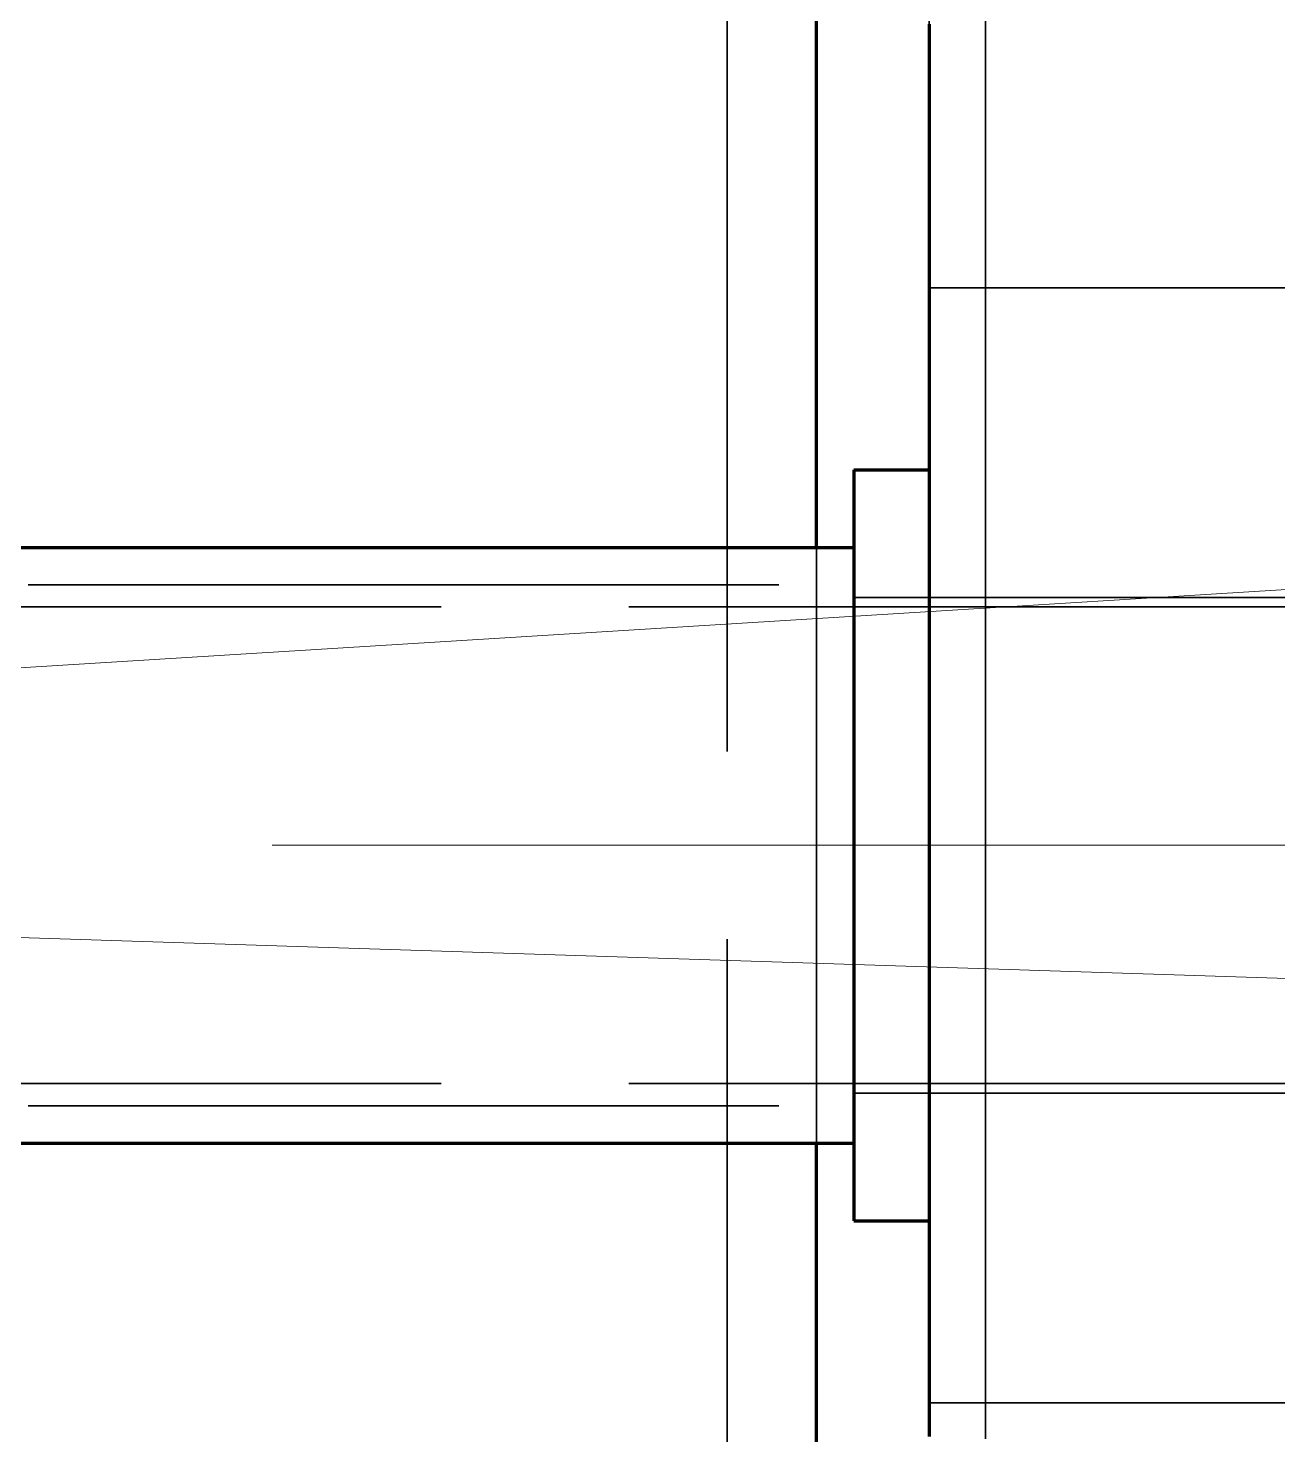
# Model space of a CAD drawing. Header units: millimetres. Extents: x 0 to 2382, y 0 to 420.
# Drawn here: x 174.8 to 181.46, y 230.86 to 238.35 of the extents above; entities that cross this region are included whole.
import ezdxf

# ---------------------------------------------------------------- set-up
doc = ezdxf.new("R2010")
doc.units = ezdxf.units.MM
doc.linetypes.add('IRAM-E-TRAZOS', pattern=[5, 4, -1])
doc.linetypes.add('IRAM-F-TRAZO-PUNTO', pattern=[20, 15, -2, 1, -2])
for name, color, linetype, lineweight in [('01-VISIBLE', 7, 'CONTINUOUS', 70), ('02-OCULTA', 4, 'IRAM-E-TRAZOS', 35), ('03-EJE', 1, 'IRAM-F-TRAZO-PUNTO', 18), ('08-FINA', 5, 'CONTINUOUS', 18)]:
    doc.layers.add(name, color=color, linetype=linetype, lineweight=lineweight)

msp = doc.modelspace()

# ---------------------------------------------------------------- linework, layer by layer
at = {"layer": '01-VISIBLE'}
for p, q in [((179, 235.5875), (179, 248.7992)), ((179.2, 236), (179.6, 236)), ((139.8, 235.5875), (179.2, 235.5875)), ((139.8, 232.4125), (179.2, 232.4125)), ((179, 229.5), (179, 232.4125)), ((179.2, 232), (179.6, 232))]:
    msp.add_line(p, q, dxfattribs=at)
for points in [[(179.6, 238.375), (179.6, 238.2875), (179.6, 238.2), (179.6, 238.1125), (179.6, 238.025), (179.6, 237.9375), (179.6, 237.85), (179.6, 237.7625), (179.6, 237.675), (179.6, 237.5875), (179.6, 237.5), (179.6, 237.4125), (179.6, 237.325), (179.6, 237.2375), (179.6, 237.15), (179.6, 237.0625), (179.6, 236.975), (179.6, 236.8875), (179.6, 236.8), (179.6, 236.7125), (179.6, 236.625), (179.6, 236.5375), (179.6, 236.45), (179.6, 236.3625), (179.6, 236.275), (179.6, 236.1875), (179.6, 236.1), (179.6, 236.0125), (179.6, 235.925), (179.6, 235.8375), (179.6, 235.75), (179.6, 235.6625), (179.6, 235.575), (179.6, 235.4875), (179.6, 235.4), (179.6, 235.3125), (179.6, 235.225), (179.6, 235.1375), (179.6, 235.05), (179.6, 234.9625), (179.6, 234.875), (179.6, 234.7875), (179.6, 234.7), (179.6, 234.6125), (179.6, 234.525), (179.6, 234.4375), (179.6, 234.35), (179.6, 234.2625), (179.6, 234.175), (179.6, 234.0875), (179.6, 234), (179.6, 233.9125), (179.6, 233.825), (179.6, 233.7375), (179.6, 233.65), (179.6, 233.5625), (179.6, 233.475), (179.6, 233.3875), (179.6, 233.3), (179.6, 233.2125), (179.6, 233.125), (179.6, 233.0375), (179.6, 232.95), (179.6, 232.8625), (179.6, 232.775), (179.6, 232.6875), (179.6, 232.6), (179.6, 232.5125), (179.6, 232.425), (179.6, 232.3375), (179.6, 232.25), (179.6, 232.1625), (179.6, 232.075), (179.6, 231.9875), (179.6, 231.9), (179.6, 231.8125), (179.6, 231.725), (179.6, 231.6375), (179.6, 231.55), (179.6, 231.4625), (179.6, 231.375), (179.6, 231.2875), (179.6, 231.2), (179.6, 231.1125), (179.6, 231.025), (179.6, 230.9375), (179.6, 230.85)], [(179.2, 236), (179.2, 235.95), (179.2, 235.9), (179.2, 235.85), (179.2, 235.8), (179.2, 235.75), (179.2, 235.7), (179.2, 235.65), (179.2, 235.6), (179.2, 235.55), (179.2, 235.5), (179.2, 235.45), (179.2, 235.4), (179.2, 235.35), (179.2, 235.3), (179.2, 235.25), (179.2, 235.2), (179.2, 235.15), (179.2, 235.1), (179.2, 235.05), (179.2, 235), (179.2, 234.95), (179.2, 234.9), (179.2, 234.85), (179.2, 234.8), (179.2, 234.75), (179.2, 234.7), (179.2, 234.65), (179.2, 234.6), (179.2, 234.55), (179.2, 234.5), (179.2, 234.45), (179.2, 234.4), (179.2, 234.35), (179.2, 234.3), (179.2, 234.25), (179.2, 234.2), (179.2, 234.15), (179.2, 234.1), (179.2, 234.05), (179.2, 234), (179.2, 233.95), (179.2, 233.9), (179.2, 233.85), (179.2, 233.8), (179.2, 233.75), (179.2, 233.7), (179.2, 233.65), (179.2, 233.6), (179.2, 233.55), (179.2, 233.5), (179.2, 233.45), (179.2, 233.4), (179.2, 233.35), (179.2, 233.3), (179.2, 233.25), (179.2, 233.2), (179.2, 233.15), (179.2, 233.1), (179.2, 233.05), (179.2, 233), (179.2, 232.95), (179.2, 232.9), (179.2, 232.85), (179.2, 232.8), (179.2, 232.75), (179.2, 232.7), (179.2, 232.65), (179.2, 232.6), (179.2, 232.55), (179.2, 232.5), (179.2, 232.45), (179.2, 232.4), (179.2, 232.35), (179.2, 232.3), (179.2, 232.25), (179.2, 232.2), (179.2, 232.15), (179.2, 232.1), (179.2, 232.05), (179.2, 232)]]:
    msp.add_lwpolyline(points, dxfattribs=at)
at = {"layer": '02-OCULTA'}
for p, q in [((178.525, 229.5), (178.525, 297.5)), ((179.6, 236.97), (182.475, 236.97)), ((179, 232.4125), (179, 235.5875)), ((139.8, 235.3875), (179.2, 235.3875)), ((179.2, 235.32), (179.6, 235.32)), ((179.6, 235.32), (185.6, 235.32)), ((133, 235.27), (186, 235.27)), ((133, 232.73), (186, 232.73)), ((179.2, 232.68), (179.6, 232.68)), ((179.6, 232.68), (185.6, 232.68)), ((139.8, 232.6125), (179.2, 232.6125)), ((179.6, 231.03), (182.475, 231.03))]:
    msp.add_line(p, q, dxfattribs=at)
for points in [[(179.6, 238.41), (179.6, 238.347), (179.6, 238.284), (179.6, 238.221), (179.6, 238.158), (179.6, 238.095), (179.6, 238.032), (179.6, 237.969), (179.6, 237.906), (179.6, 237.843), (179.6, 237.78), (179.6, 237.717), (179.6, 237.654), (179.6, 237.591), (179.6, 237.528), (179.6, 237.465), (179.6, 237.402), (179.6, 237.339), (179.6, 237.276), (179.6, 237.213), (179.6, 237.15), (179.6, 237.087), (179.6, 237.024), (179.6, 236.961), (179.6, 236.898), (179.6, 236.835), (179.6, 236.772), (179.6, 236.709), (179.6, 236.646), (179.6, 236.583), (179.6, 236.52), (179.6, 236.457), (179.6, 236.394), (179.6, 236.331), (179.6, 236.268), (179.6, 236.205), (179.6, 236.142), (179.6, 236.079), (179.6, 236.016), (179.6, 235.953), (179.6, 235.89), (179.6, 235.827), (179.6, 235.764), (179.6, 235.701), (179.6, 235.638), (179.6, 235.575), (179.6, 235.512), (179.6, 235.449), (179.6, 235.386), (179.6, 235.323), (179.6, 235.26), (179.6, 235.197), (179.6, 235.134), (179.6, 235.071), (179.6, 235.008), (179.6, 234.945), (179.6, 234.882), (179.6, 234.819), (179.6, 234.756), (179.6, 234.693), (179.6, 234.63), (179.6, 234.567), (179.6, 234.504), (179.6, 234.441), (179.6, 234.378), (179.6, 234.315), (179.6, 234.252), (179.6, 234.189), (179.6, 234.126), (179.6, 234.063), (179.6, 234), (179.6, 233.937), (179.6, 233.874), (179.6, 233.811), (179.6, 233.748), (179.6, 233.685), (179.6, 233.622), (179.6, 233.559), (179.6, 233.496), (179.6, 233.433), (179.6, 233.37), (179.6, 233.307), (179.6, 233.244), (179.6, 233.181), (179.6, 233.118), (179.6, 233.055), (179.6, 232.992), (179.6, 232.929), (179.6, 232.866), (179.6, 232.803), (179.6, 232.74), (179.6, 232.677), (179.6, 232.614), (179.6, 232.551), (179.6, 232.488), (179.6, 232.425), (179.6, 232.362), (179.6, 232.299), (179.6, 232.236), (179.6, 232.173), (179.6, 232.11), (179.6, 232.047), (179.6, 231.984), (179.6, 231.921), (179.6, 231.858), (179.6, 231.795), (179.6, 231.732), (179.6, 231.669), (179.6, 231.606), (179.6, 231.543), (179.6, 231.48), (179.6, 231.417), (179.6, 231.354), (179.6, 231.291), (179.6, 231.228), (179.6, 231.165), (179.6, 231.102), (179.6, 231.039), (179.6, 230.976), (179.6, 230.913), (179.6, 230.85)], [(179.6, 230.85), (179.6, 230.913), (179.6, 230.976), (179.6, 231.039), (179.6, 231.102), (179.6, 231.165), (179.6, 231.228), (179.6, 231.291), (179.6, 231.354), (179.6, 231.417), (179.6, 231.48), (179.6, 231.543), (179.6, 231.606), (179.6, 231.669), (179.6, 231.732), (179.6, 231.795), (179.6, 231.858), (179.6, 231.921), (179.6, 231.984), (179.6, 232.047), (179.6, 232.11), (179.6, 232.173), (179.6, 232.236), (179.6, 232.299), (179.6, 232.362), (179.6, 232.425), (179.6, 232.488), (179.6, 232.551), (179.6, 232.614), (179.6, 232.677), (179.6, 232.74), (179.6, 232.803), (179.6, 232.866), (179.6, 232.929), (179.6, 232.992), (179.6, 233.055), (179.6, 233.118), (179.6, 233.181), (179.6, 233.244), (179.6, 233.307), (179.6, 233.37), (179.6, 233.433), (179.6, 233.496), (179.6, 233.559), (179.6, 233.622), (179.6, 233.685), (179.6, 233.748), (179.6, 233.811), (179.6, 233.874), (179.6, 233.937), (179.6, 234), (179.6, 234.063), (179.6, 234.126), (179.6, 234.189), (179.6, 234.252), (179.6, 234.315), (179.6, 234.378), (179.6, 234.441), (179.6, 234.504), (179.6, 234.567), (179.6, 234.63), (179.6, 234.693), (179.6, 234.756), (179.6, 234.819), (179.6, 234.882), (179.6, 234.945), (179.6, 235.008), (179.6, 235.071), (179.6, 235.134), (179.6, 235.197), (179.6, 235.26), (179.6, 235.323), (179.6, 235.386), (179.6, 235.449), (179.6, 235.512), (179.6, 235.575), (179.6, 235.638), (179.6, 235.701), (179.6, 235.764), (179.6, 235.827), (179.6, 235.89), (179.6, 235.953), (179.6, 236.016), (179.6, 236.079), (179.6, 236.142), (179.6, 236.205), (179.6, 236.268), (179.6, 236.331), (179.6, 236.394), (179.6, 236.457), (179.6, 236.52), (179.6, 236.583), (179.6, 236.646), (179.6, 236.709), (179.6, 236.772), (179.6, 236.835), (179.6, 236.898), (179.6, 236.961), (179.6, 237.024), (179.6, 237.087), (179.6, 237.15), (179.6, 237.213), (179.6, 237.276), (179.6, 237.339), (179.6, 237.402), (179.6, 237.465), (179.6, 237.528), (179.6, 237.591), (179.6, 237.654), (179.6, 237.717), (179.6, 237.78), (179.6, 237.843), (179.6, 237.906), (179.6, 237.969), (179.6, 238.032), (179.6, 238.095), (179.6, 238.158), (179.6, 238.221), (179.6, 238.284), (179.6, 238.347), (179.6, 238.41)], [(179.6, 230.85), (179.6, 230.9375), (179.6, 231.025), (179.6, 231.1125), (179.6, 231.2), (179.6, 231.2875), (179.6, 231.375), (179.6, 231.4625), (179.6, 231.55), (179.6, 231.6375), (179.6, 231.725), (179.6, 231.8125), (179.6, 231.9), (179.6, 231.9875), (179.6, 232.075), (179.6, 232.1625), (179.6, 232.25), (179.6, 232.3375), (179.6, 232.425), (179.6, 232.5125), (179.6, 232.6), (179.6, 232.6875), (179.6, 232.775), (179.6, 232.8625), (179.6, 232.95), (179.6, 233.0375), (179.6, 233.125), (179.6, 233.2125), (179.6, 233.3), (179.6, 233.3875), (179.6, 233.475), (179.6, 233.5625), (179.6, 233.65), (179.6, 233.7375), (179.6, 233.825), (179.6, 233.9125), (179.6, 234), (179.6, 234.0875), (179.6, 234.175), (179.6, 234.2625), (179.6, 234.35), (179.6, 234.4375), (179.6, 234.525), (179.6, 234.6125), (179.6, 234.7), (179.6, 234.7875), (179.6, 234.875), (179.6, 234.9625), (179.6, 235.05), (179.6, 235.1375), (179.6, 235.225), (179.6, 235.3125), (179.6, 235.4), (179.6, 235.4875), (179.6, 235.575), (179.6, 235.6625), (179.6, 235.75), (179.6, 235.8375), (179.6, 235.925), (179.6, 236.0125), (179.6, 236.1), (179.6, 236.1875), (179.6, 236.275), (179.6, 236.3625), (179.6, 236.45), (179.6, 236.5375), (179.6, 236.625), (179.6, 236.7125), (179.6, 236.8), (179.6, 236.8875), (179.6, 236.975), (179.6, 237.0625), (179.6, 237.15), (179.6, 237.2375), (179.6, 237.325), (179.6, 237.4125), (179.6, 237.5), (179.6, 237.5875), (179.6, 237.675), (179.6, 237.7625), (179.6, 237.85), (179.6, 237.9375), (179.6, 238.025), (179.6, 238.1125), (179.6, 238.2), (179.6, 238.2875), (179.6, 238.375)], [(179.9, 238.41), (179.9, 238.347), (179.9, 238.284), (179.9, 238.221), (179.9, 238.158), (179.9, 238.095), (179.9, 238.032), (179.9, 237.969), (179.9, 237.906), (179.9, 237.843), (179.9, 237.78), (179.9, 237.717), (179.9, 237.654), (179.9, 237.591), (179.9, 237.528), (179.9, 237.465), (179.9, 237.402), (179.9, 237.339), (179.9, 237.276), (179.9, 237.213), (179.9, 237.15), (179.9, 237.087), (179.9, 237.024), (179.9, 236.961), (179.9, 236.898), (179.9, 236.835), (179.9, 236.772), (179.9, 236.709), (179.9, 236.646), (179.9, 236.583), (179.9, 236.52), (179.9, 236.457), (179.9, 236.394), (179.9, 236.331), (179.9, 236.268), (179.9, 236.205), (179.9, 236.142), (179.9, 236.079), (179.9, 236.016), (179.9, 235.953), (179.9, 235.89), (179.9, 235.827), (179.9, 235.764), (179.9, 235.701), (179.9, 235.638), (179.9, 235.575), (179.9, 235.512), (179.9, 235.449), (179.9, 235.386), (179.9, 235.323), (179.9, 235.26), (179.9, 235.197), (179.9, 235.134), (179.9, 235.071), (179.9, 235.008), (179.9, 234.945), (179.9, 234.882), (179.9, 234.819), (179.9, 234.756), (179.9, 234.693), (179.9, 234.63), (179.9, 234.567), (179.9, 234.504), (179.9, 234.441), (179.9, 234.378), (179.9, 234.315), (179.9, 234.252), (179.9, 234.189), (179.9, 234.126), (179.9, 234.063), (179.9, 234), (179.9, 233.937), (179.9, 233.874), (179.9, 233.811), (179.9, 233.748), (179.9, 233.685), (179.9, 233.622), (179.9, 233.559), (179.9, 233.496), (179.9, 233.433), (179.9, 233.37), (179.9, 233.307), (179.9, 233.244), (179.9, 233.181), (179.9, 233.118), (179.9, 233.055), (179.9, 232.992), (179.9, 232.929), (179.9, 232.866), (179.9, 232.803), (179.9, 232.74), (179.9, 232.677), (179.9, 232.614), (179.9, 232.551), (179.9, 232.488), (179.9, 232.425), (179.9, 232.362), (179.9, 232.299), (179.9, 232.236), (179.9, 232.173), (179.9, 232.11), (179.9, 232.047), (179.9, 231.984), (179.9, 231.921), (179.9, 231.858), (179.9, 231.795), (179.9, 231.732), (179.9, 231.669), (179.9, 231.606), (179.9, 231.543), (179.9, 231.48), (179.9, 231.417), (179.9, 231.354), (179.9, 231.291), (179.9, 231.228), (179.9, 231.165), (179.9, 231.102), (179.9, 231.039), (179.9, 230.976), (179.9, 230.913), (179.9, 230.85)], [(179.9, 230.85), (179.9, 230.913), (179.9, 230.976), (179.9, 231.039), (179.9, 231.102), (179.9, 231.165), (179.9, 231.228), (179.9, 231.291), (179.9, 231.354), (179.9, 231.417), (179.9, 231.48), (179.9, 231.543), (179.9, 231.606), (179.9, 231.669), (179.9, 231.732), (179.9, 231.795), (179.9, 231.858), (179.9, 231.921), (179.9, 231.984), (179.9, 232.047), (179.9, 232.11), (179.9, 232.173), (179.9, 232.236), (179.9, 232.299), (179.9, 232.362), (179.9, 232.425), (179.9, 232.488), (179.9, 232.551), (179.9, 232.614), (179.9, 232.677), (179.9, 232.74), (179.9, 232.803), (179.9, 232.866), (179.9, 232.929), (179.9, 232.992), (179.9, 233.055), (179.9, 233.118), (179.9, 233.181), (179.9, 233.244), (179.9, 233.307), (179.9, 233.37), (179.9, 233.433), (179.9, 233.496), (179.9, 233.559), (179.9, 233.622), (179.9, 233.685), (179.9, 233.748), (179.9, 233.811), (179.9, 233.874), (179.9, 233.937), (179.9, 234), (179.9, 234.063), (179.9, 234.126), (179.9, 234.189), (179.9, 234.252), (179.9, 234.315), (179.9, 234.378), (179.9, 234.441), (179.9, 234.504), (179.9, 234.567), (179.9, 234.63), (179.9, 234.693), (179.9, 234.756), (179.9, 234.819), (179.9, 234.882), (179.9, 234.945), (179.9, 235.008), (179.9, 235.071), (179.9, 235.134), (179.9, 235.197), (179.9, 235.26), (179.9, 235.323), (179.9, 235.386), (179.9, 235.449), (179.9, 235.512), (179.9, 235.575), (179.9, 235.638), (179.9, 235.701), (179.9, 235.764), (179.9, 235.827), (179.9, 235.89), (179.9, 235.953), (179.9, 236.016), (179.9, 236.079), (179.9, 236.142), (179.9, 236.205), (179.9, 236.268), (179.9, 236.331), (179.9, 236.394), (179.9, 236.457), (179.9, 236.52), (179.9, 236.583), (179.9, 236.646), (179.9, 236.709), (179.9, 236.772), (179.9, 236.835), (179.9, 236.898), (179.9, 236.961), (179.9, 237.024), (179.9, 237.087), (179.9, 237.15), (179.9, 237.213), (179.9, 237.276), (179.9, 237.339), (179.9, 237.402), (179.9, 237.465), (179.9, 237.528), (179.9, 237.591), (179.9, 237.654), (179.9, 237.717), (179.9, 237.78), (179.9, 237.843), (179.9, 237.906), (179.9, 237.969), (179.9, 238.032), (179.9, 238.095), (179.9, 238.158), (179.9, 238.221), (179.9, 238.284), (179.9, 238.347), (179.9, 238.41)], [(179.9, 238.402), (179.9, 238.34), (179.9, 238.278), (179.9, 238.216), (179.9, 238.154), (179.9, 238.092), (179.9, 238.03), (179.9, 237.968), (179.9, 237.906), (179.9, 237.844), (179.9, 237.782), (179.9, 237.72), (179.9, 237.658), (179.9, 237.596), (179.9, 237.534), (179.9, 237.472), (179.9, 237.41), (179.9, 237.348), (179.9, 237.286), (179.9, 237.224), (179.9, 237.162), (179.9, 237.1), (179.9, 237.038), (179.9, 236.976), (179.9, 236.914), (179.9, 236.852), (179.9, 236.79), (179.9, 236.728), (179.9, 236.666), (179.9, 236.604), (179.9, 236.542), (179.9, 236.48), (179.9, 236.418), (179.9, 236.356), (179.9, 236.294), (179.9, 236.232), (179.9, 236.17), (179.9, 236.108), (179.9, 236.046), (179.9, 235.984), (179.9, 235.922), (179.9, 235.86), (179.9, 235.798), (179.9, 235.736), (179.9, 235.674), (179.9, 235.612), (179.9, 235.55), (179.9, 235.488), (179.9, 235.426), (179.9, 235.364), (179.9, 235.302), (179.9, 235.24), (179.9, 235.178), (179.9, 235.116), (179.9, 235.054), (179.9, 234.992), (179.9, 234.93), (179.9, 234.868), (179.9, 234.806), (179.9, 234.744), (179.9, 234.682), (179.9, 234.62), (179.9, 234.558), (179.9, 234.496), (179.9, 234.434), (179.9, 234.372), (179.9, 234.31), (179.9, 234.248), (179.9, 234.186), (179.9, 234.124), (179.9, 234.062), (179.9, 234), (179.9, 233.938), (179.9, 233.876), (179.9, 233.814), (179.9, 233.752), (179.9, 233.69), (179.9, 233.628), (179.9, 233.566), (179.9, 233.504), (179.9, 233.442), (179.9, 233.38), (179.9, 233.318), (179.9, 233.256), (179.9, 233.194), (179.9, 233.132), (179.9, 233.07), (179.9, 233.008), (179.9, 232.946), (179.9, 232.884), (179.9, 232.822), (179.9, 232.76), (179.9, 232.698), (179.9, 232.636), (179.9, 232.574), (179.9, 232.512), (179.9, 232.45), (179.9, 232.388), (179.9, 232.326), (179.9, 232.264), (179.9, 232.202), (179.9, 232.14), (179.9, 232.078), (179.9, 232.016), (179.9, 231.954), (179.9, 231.892), (179.9, 231.83), (179.9, 231.768), (179.9, 231.706), (179.9, 231.644), (179.9, 231.582), (179.9, 231.52), (179.9, 231.458), (179.9, 231.396), (179.9, 231.334), (179.9, 231.272), (179.9, 231.21), (179.9, 231.148), (179.9, 231.086), (179.9, 231.024), (179.9, 230.962), (179.9, 230.9), (179.9, 230.838)], [(179.9, 230.838), (179.9, 230.9), (179.9, 230.962), (179.9, 231.024), (179.9, 231.086), (179.9, 231.148), (179.9, 231.21), (179.9, 231.272), (179.9, 231.334), (179.9, 231.396), (179.9, 231.458), (179.9, 231.52), (179.9, 231.582), (179.9, 231.644), (179.9, 231.706), (179.9, 231.768), (179.9, 231.83), (179.9, 231.892), (179.9, 231.954), (179.9, 232.016), (179.9, 232.078), (179.9, 232.14), (179.9, 232.202), (179.9, 232.264), (179.9, 232.326), (179.9, 232.388), (179.9, 232.45), (179.9, 232.512), (179.9, 232.574), (179.9, 232.636), (179.9, 232.698), (179.9, 232.76), (179.9, 232.822), (179.9, 232.884), (179.9, 232.946), (179.9, 233.008), (179.9, 233.07), (179.9, 233.132), (179.9, 233.194), (179.9, 233.256), (179.9, 233.318), (179.9, 233.38), (179.9, 233.442), (179.9, 233.504), (179.9, 233.566), (179.9, 233.628), (179.9, 233.69), (179.9, 233.752), (179.9, 233.814), (179.9, 233.876), (179.9, 233.938), (179.9, 234), (179.9, 234.062), (179.9, 234.124), (179.9, 234.186), (179.9, 234.248), (179.9, 234.31), (179.9, 234.372), (179.9, 234.434), (179.9, 234.496), (179.9, 234.558), (179.9, 234.62), (179.9, 234.682), (179.9, 234.744), (179.9, 234.806), (179.9, 234.868), (179.9, 234.93), (179.9, 234.992), (179.9, 235.054), (179.9, 235.116), (179.9, 235.178), (179.9, 235.24), (179.9, 235.302), (179.9, 235.364), (179.9, 235.426), (179.9, 235.488), (179.9, 235.55), (179.9, 235.612), (179.9, 235.674), (179.9, 235.736), (179.9, 235.798), (179.9, 235.86), (179.9, 235.922), (179.9, 235.984), (179.9, 236.046), (179.9, 236.108), (179.9, 236.17), (179.9, 236.232), (179.9, 236.294), (179.9, 236.356), (179.9, 236.418), (179.9, 236.48), (179.9, 236.542), (179.9, 236.604), (179.9, 236.666), (179.9, 236.728), (179.9, 236.79), (179.9, 236.852), (179.9, 236.914), (179.9, 236.976), (179.9, 237.038), (179.9, 237.1), (179.9, 237.162), (179.9, 237.224), (179.9, 237.286), (179.9, 237.348), (179.9, 237.41), (179.9, 237.472), (179.9, 237.534), (179.9, 237.596), (179.9, 237.658), (179.9, 237.72), (179.9, 237.782), (179.9, 237.844), (179.9, 237.906), (179.9, 237.968), (179.9, 238.03), (179.9, 238.092), (179.9, 238.154), (179.9, 238.216), (179.9, 238.278), (179.9, 238.34), (179.9, 238.402)], [(179.6, 236.97), (179.6, 236.9197), (179.6, 236.8693), (179.6, 236.819), (179.6, 236.7686), (179.6, 236.7183), (179.6, 236.668), (179.6, 236.6176), (179.6, 236.5673), (179.6, 236.5169), (179.6, 236.4666), (179.6, 236.4163), (179.6, 236.3659), (179.6, 236.3156), (179.6, 236.2653), (179.6, 236.2149), (179.6, 236.1646), (179.6, 236.1142), (179.6, 236.0639), (179.6, 236.0136), (179.6, 235.9632), (179.6, 235.9129), (179.6, 235.8625), (179.6, 235.8122), (179.6, 235.7619), (179.6, 235.7115), (179.6, 235.6612), (179.6, 235.6108), (179.6, 235.5605), (179.6, 235.5102), (179.6, 235.4598), (179.6, 235.4095), (179.6, 235.3592), (179.6, 235.3088), (179.6, 235.2585), (179.6, 235.2081), (179.6, 235.1578), (179.6, 235.1075), (179.6, 235.0571), (179.6, 235.0068), (179.6, 234.9564), (179.6, 234.9061), (179.6, 234.8558), (179.6, 234.8054), (179.6, 234.7551), (179.6, 234.7047), (179.6, 234.6544), (179.6, 234.6041), (179.6, 234.5537), (179.6, 234.5034), (179.6, 234.4531), (179.6, 234.4027), (179.6, 234.3524), (179.6, 234.302), (179.6, 234.2517), (179.6, 234.2014), (179.6, 234.151), (179.6, 234.1007), (179.6, 234.0503), (179.6, 234), (179.6, 233.9497), (179.6, 233.8993), (179.6, 233.849), (179.6, 233.7986), (179.6, 233.7483), (179.6, 233.698), (179.6, 233.6476), (179.6, 233.5973), (179.6, 233.5469), (179.6, 233.4966), (179.6, 233.4463), (179.6, 233.3959), (179.6, 233.3456), (179.6, 233.2953), (179.6, 233.2449), (179.6, 233.1946), (179.6, 233.1442), (179.6, 233.0939), (179.6, 233.0436), (179.6, 232.9932), (179.6, 232.9429), (179.6, 232.8925), (179.6, 232.8422), (179.6, 232.7919), (179.6, 232.7415), (179.6, 232.6912), (179.6, 232.6408), (179.6, 232.5905), (179.6, 232.5402), (179.6, 232.4898), (179.6, 232.4395), (179.6, 232.3892), (179.6, 232.3388), (179.6, 232.2885), (179.6, 232.2381), (179.6, 232.1878), (179.6, 232.1375), (179.6, 232.0871), (179.6, 232.0368), (179.6, 231.9864), (179.6, 231.9361), (179.6, 231.8858), (179.6, 231.8354), (179.6, 231.7851), (179.6, 231.7347), (179.6, 231.6844), (179.6, 231.6341), (179.6, 231.5837), (179.6, 231.5334), (179.6, 231.4831), (179.6, 231.4327), (179.6, 231.3824), (179.6, 231.332), (179.6, 231.2817), (179.6, 231.2314), (179.6, 231.181), (179.6, 231.1307), (179.6, 231.0803), (179.6, 231.03)], [(179.6, 231.03), (179.6, 231.0803), (179.6, 231.1307), (179.6, 231.181), (179.6, 231.2314), (179.6, 231.2817), (179.6, 231.332), (179.6, 231.3824), (179.6, 231.4327), (179.6, 231.4831), (179.6, 231.5334), (179.6, 231.5837), (179.6, 231.6341), (179.6, 231.6844), (179.6, 231.7347), (179.6, 231.7851), (179.6, 231.8354), (179.6, 231.8858), (179.6, 231.9361), (179.6, 231.9864), (179.6, 232.0368), (179.6, 232.0871), (179.6, 232.1375), (179.6, 232.1878), (179.6, 232.2381), (179.6, 232.2885), (179.6, 232.3388), (179.6, 232.3892), (179.6, 232.4395), (179.6, 232.4898), (179.6, 232.5402), (179.6, 232.5905), (179.6, 232.6408), (179.6, 232.6912), (179.6, 232.7415), (179.6, 232.7919), (179.6, 232.8422), (179.6, 232.8925), (179.6, 232.9429), (179.6, 232.9932), (179.6, 233.0436), (179.6, 233.0939), (179.6, 233.1442), (179.6, 233.1946), (179.6, 233.2449), (179.6, 233.2953), (179.6, 233.3456), (179.6, 233.3959), (179.6, 233.4463), (179.6, 233.4966), (179.6, 233.5469), (179.6, 233.5973), (179.6, 233.6476), (179.6, 233.698), (179.6, 233.7483), (179.6, 233.7986), (179.6, 233.849), (179.6, 233.8993), (179.6, 233.9497), (179.6, 234), (179.6, 234.0503), (179.6, 234.1007), (179.6, 234.151), (179.6, 234.2014), (179.6, 234.2517), (179.6, 234.302), (179.6, 234.3524), (179.6, 234.4027), (179.6, 234.4531), (179.6, 234.5034), (179.6, 234.5537), (179.6, 234.6041), (179.6, 234.6544), (179.6, 234.7047), (179.6, 234.7551), (179.6, 234.8054), (179.6, 234.8558), (179.6, 234.9061), (179.6, 234.9564), (179.6, 235.0068), (179.6, 235.0571), (179.6, 235.1075), (179.6, 235.1578), (179.6, 235.2081), (179.6, 235.2585), (179.6, 235.3088), (179.6, 235.3592), (179.6, 235.4095), (179.6, 235.4598), (179.6, 235.5102), (179.6, 235.5605), (179.6, 235.6108), (179.6, 235.6612), (179.6, 235.7115), (179.6, 235.7619), (179.6, 235.8122), (179.6, 235.8625), (179.6, 235.9129), (179.6, 235.9632), (179.6, 236.0136), (179.6, 236.0639), (179.6, 236.1142), (179.6, 236.1646), (179.6, 236.2149), (179.6, 236.2653), (179.6, 236.3156), (179.6, 236.3659), (179.6, 236.4163), (179.6, 236.4666), (179.6, 236.5169), (179.6, 236.5673), (179.6, 236.6176), (179.6, 236.668), (179.6, 236.7183), (179.6, 236.7686), (179.6, 236.819), (179.6, 236.8693), (179.6, 236.9197), (179.6, 236.97)], [(179.2, 232), (179.2, 232.05), (179.2, 232.1), (179.2, 232.15), (179.2, 232.2), (179.2, 232.25), (179.2, 232.3), (179.2, 232.35), (179.2, 232.4), (179.2, 232.45), (179.2, 232.5), (179.2, 232.55), (179.2, 232.6), (179.2, 232.65), (179.2, 232.7), (179.2, 232.75), (179.2, 232.8), (179.2, 232.85), (179.2, 232.9), (179.2, 232.95), (179.2, 233), (179.2, 233.05), (179.2, 233.1), (179.2, 233.15), (179.2, 233.2), (179.2, 233.25), (179.2, 233.3), (179.2, 233.35), (179.2, 233.4), (179.2, 233.45), (179.2, 233.5), (179.2, 233.55), (179.2, 233.6), (179.2, 233.65), (179.2, 233.7), (179.2, 233.75), (179.2, 233.8), (179.2, 233.85), (179.2, 233.9), (179.2, 233.95), (179.2, 234), (179.2, 234.05), (179.2, 234.1), (179.2, 234.15), (179.2, 234.2), (179.2, 234.25), (179.2, 234.3), (179.2, 234.35), (179.2, 234.4), (179.2, 234.45), (179.2, 234.5), (179.2, 234.55), (179.2, 234.6), (179.2, 234.65), (179.2, 234.7), (179.2, 234.75), (179.2, 234.8), (179.2, 234.85), (179.2, 234.9), (179.2, 234.95), (179.2, 235), (179.2, 235.05), (179.2, 235.1), (179.2, 235.15), (179.2, 235.2), (179.2, 235.25), (179.2, 235.3), (179.2, 235.35), (179.2, 235.4), (179.2, 235.45), (179.2, 235.5), (179.2, 235.55), (179.2, 235.6), (179.2, 235.65), (179.2, 235.7), (179.2, 235.75), (179.2, 235.8), (179.2, 235.85), (179.2, 235.9), (179.2, 235.95), (179.2, 236)], [(179.6, 236), (179.6, 235.95), (179.6, 235.9), (179.6, 235.85), (179.6, 235.8), (179.6, 235.75), (179.6, 235.7), (179.6, 235.65), (179.6, 235.6), (179.6, 235.55), (179.6, 235.5), (179.6, 235.45), (179.6, 235.4), (179.6, 235.35), (179.6, 235.3), (179.6, 235.25), (179.6, 235.2), (179.6, 235.15), (179.6, 235.1), (179.6, 235.05), (179.6, 235), (179.6, 234.95), (179.6, 234.9), (179.6, 234.85), (179.6, 234.8), (179.6, 234.75), (179.6, 234.7), (179.6, 234.65), (179.6, 234.6), (179.6, 234.55), (179.6, 234.5), (179.6, 234.45), (179.6, 234.4), (179.6, 234.35), (179.6, 234.3), (179.6, 234.25), (179.6, 234.2), (179.6, 234.15), (179.6, 234.1), (179.6, 234.05), (179.6, 234), (179.6, 233.95), (179.6, 233.9), (179.6, 233.85), (179.6, 233.8), (179.6, 233.75), (179.6, 233.7), (179.6, 233.65), (179.6, 233.6), (179.6, 233.55), (179.6, 233.5), (179.6, 233.45), (179.6, 233.4), (179.6, 233.35), (179.6, 233.3), (179.6, 233.25), (179.6, 233.2), (179.6, 233.15), (179.6, 233.1), (179.6, 233.05), (179.6, 233), (179.6, 232.95), (179.6, 232.9), (179.6, 232.85), (179.6, 232.8), (179.6, 232.75), (179.6, 232.7), (179.6, 232.65), (179.6, 232.6), (179.6, 232.55), (179.6, 232.5), (179.6, 232.45), (179.6, 232.4), (179.6, 232.35), (179.6, 232.3), (179.6, 232.25), (179.6, 232.2), (179.6, 232.15), (179.6, 232.1), (179.6, 232.05), (179.6, 232)], [(179.6, 232), (179.6, 232.05), (179.6, 232.1), (179.6, 232.15), (179.6, 232.2), (179.6, 232.25), (179.6, 232.3), (179.6, 232.35), (179.6, 232.4), (179.6, 232.45), (179.6, 232.5), (179.6, 232.55), (179.6, 232.6), (179.6, 232.65), (179.6, 232.7), (179.6, 232.75), (179.6, 232.8), (179.6, 232.85), (179.6, 232.9), (179.6, 232.95), (179.6, 233), (179.6, 233.05), (179.6, 233.1), (179.6, 233.15), (179.6, 233.2), (179.6, 233.25), (179.6, 233.3), (179.6, 233.35), (179.6, 233.4), (179.6, 233.45), (179.6, 233.5), (179.6, 233.55), (179.6, 233.6), (179.6, 233.65), (179.6, 233.7), (179.6, 233.75), (179.6, 233.8), (179.6, 233.85), (179.6, 233.9), (179.6, 233.95), (179.6, 234), (179.6, 234.05), (179.6, 234.1), (179.6, 234.15), (179.6, 234.2), (179.6, 234.25), (179.6, 234.3), (179.6, 234.35), (179.6, 234.4), (179.6, 234.45), (179.6, 234.5), (179.6, 234.55), (179.6, 234.6), (179.6, 234.65), (179.6, 234.7), (179.6, 234.75), (179.6, 234.8), (179.6, 234.85), (179.6, 234.9), (179.6, 234.95), (179.6, 235), (179.6, 235.05), (179.6, 235.1), (179.6, 235.15), (179.6, 235.2), (179.6, 235.25), (179.6, 235.3), (179.6, 235.35), (179.6, 235.4), (179.6, 235.45), (179.6, 235.5), (179.6, 235.55), (179.6, 235.6), (179.6, 235.65), (179.6, 235.7), (179.6, 235.75), (179.6, 235.8), (179.6, 235.85), (179.6, 235.9), (179.6, 235.95), (179.6, 236)], [(179.2, 235.5875), (179.2, 235.5371), (179.2, 235.4867), (179.2, 235.4363), (179.2, 235.3859), (179.2, 235.3355), (179.2, 235.2851), (179.2, 235.2347), (179.2, 235.1843), (179.2, 235.1339), (179.2, 235.0835), (179.2, 235.0331), (179.2, 234.9827), (179.2, 234.9323), (179.2, 234.8819), (179.2, 234.8315), (179.2, 234.7812), (179.2, 234.7308), (179.2, 234.6804), (179.2, 234.63), (179.2, 234.5796), (179.2, 234.5292), (179.2, 234.4788), (179.2, 234.4284), (179.2, 234.378), (179.2, 234.3276), (179.2, 234.2772), (179.2, 234.2268), (179.2, 234.1764), (179.2, 234.126), (179.2, 234.0756), (179.2, 234.0252), (179.2, 233.9748), (179.2, 233.9244), (179.2, 233.874), (179.2, 233.8236), (179.2, 233.7732), (179.2, 233.7228), (179.2, 233.6724), (179.2, 233.622), (179.2, 233.5716), (179.2, 233.5212), (179.2, 233.4708), (179.2, 233.4204), (179.2, 233.37), (179.2, 233.3196), (179.2, 233.2692), (179.2, 233.2188), (179.2, 233.1685), (179.2, 233.1181), (179.2, 233.0677), (179.2, 233.0173), (179.2, 232.9669), (179.2, 232.9165), (179.2, 232.8661), (179.2, 232.8157), (179.2, 232.7653), (179.2, 232.7149), (179.2, 232.6645), (179.2, 232.6141), (179.2, 232.5637), (179.2, 232.5133), (179.2, 232.4629), (179.2, 232.4125)], [(179.2, 232.4125), (179.2, 232.4629), (179.2, 232.5133), (179.2, 232.5637), (179.2, 232.6141), (179.2, 232.6645), (179.2, 232.7149), (179.2, 232.7653), (179.2, 232.8157), (179.2, 232.8661), (179.2, 232.9165), (179.2, 232.9669), (179.2, 233.0173), (179.2, 233.0677), (179.2, 233.1181), (179.2, 233.1685), (179.2, 233.2188), (179.2, 233.2692), (179.2, 233.3196), (179.2, 233.37), (179.2, 233.4204), (179.2, 233.4708), (179.2, 233.5212), (179.2, 233.5716), (179.2, 233.622), (179.2, 233.6724), (179.2, 233.7228), (179.2, 233.7732), (179.2, 233.8236), (179.2, 233.874), (179.2, 233.9244), (179.2, 233.9748), (179.2, 234.0252), (179.2, 234.0756), (179.2, 234.126), (179.2, 234.1764), (179.2, 234.2268), (179.2, 234.2772), (179.2, 234.3276), (179.2, 234.378), (179.2, 234.4284), (179.2, 234.4788), (179.2, 234.5292), (179.2, 234.5796), (179.2, 234.63), (179.2, 234.6804), (179.2, 234.7308), (179.2, 234.7812), (179.2, 234.8315), (179.2, 234.8819), (179.2, 234.9323), (179.2, 234.9827), (179.2, 235.0331), (179.2, 235.0835), (179.2, 235.1339), (179.2, 235.1843), (179.2, 235.2347), (179.2, 235.2851), (179.2, 235.3355), (179.2, 235.3859), (179.2, 235.4363), (179.2, 235.4867), (179.2, 235.5371), (179.2, 235.5875)], [(179.2, 235.3875), (179.2, 235.337), (179.2, 235.2866), (179.2, 235.2361), (179.2, 235.1857), (179.2, 235.1352), (179.2, 235.0848), (179.2, 235.0343), (179.2, 234.9839), (179.2, 234.9334), (179.2, 234.883), (179.2, 234.8325), (179.2, 234.782), (179.2, 234.7316), (179.2, 234.6811), (179.2, 234.6307), (179.2, 234.5802), (179.2, 234.5298), (179.2, 234.4793), (179.2, 234.4289), (179.2, 234.3784), (179.2, 234.328), (179.2, 234.2775), (179.2, 234.227), (179.2, 234.1766), (179.2, 234.1261), (179.2, 234.0757), (179.2, 234.0252), (179.2, 233.9748), (179.2, 233.9243), (179.2, 233.8739), (179.2, 233.8234), (179.2, 233.773), (179.2, 233.7225), (179.2, 233.672), (179.2, 233.6216), (179.2, 233.5711), (179.2, 233.5207), (179.2, 233.4702), (179.2, 233.4198), (179.2, 233.3693), (179.2, 233.3189), (179.2, 233.2684), (179.2, 233.218), (179.2, 233.1675), (179.2, 233.117), (179.2, 233.0666), (179.2, 233.0161), (179.2, 232.9657), (179.2, 232.9152), (179.2, 232.8648), (179.2, 232.8143), (179.2, 232.7639), (179.2, 232.7134), (179.2, 232.663), (179.2, 232.6125)], [(179.2, 232.6125), (179.2, 232.663), (179.2, 232.7134), (179.2, 232.7639), (179.2, 232.8143), (179.2, 232.8648), (179.2, 232.9152), (179.2, 232.9657), (179.2, 233.0161), (179.2, 233.0666), (179.2, 233.117), (179.2, 233.1675), (179.2, 233.218), (179.2, 233.2684), (179.2, 233.3189), (179.2, 233.3693), (179.2, 233.4198), (179.2, 233.4702), (179.2, 233.5207), (179.2, 233.5711), (179.2, 233.6216), (179.2, 233.672), (179.2, 233.7225), (179.2, 233.773), (179.2, 233.8234), (179.2, 233.8739), (179.2, 233.9243), (179.2, 233.9748), (179.2, 234.0252), (179.2, 234.0757), (179.2, 234.1261), (179.2, 234.1766), (179.2, 234.227), (179.2, 234.2775), (179.2, 234.328), (179.2, 234.3784), (179.2, 234.4289), (179.2, 234.4793), (179.2, 234.5298), (179.2, 234.5802), (179.2, 234.6307), (179.2, 234.6811), (179.2, 234.7316), (179.2, 234.782), (179.2, 234.8325), (179.2, 234.883), (179.2, 234.9334), (179.2, 234.9839), (179.2, 235.0343), (179.2, 235.0848), (179.2, 235.1352), (179.2, 235.1857), (179.2, 235.2361), (179.2, 235.2866), (179.2, 235.337), (179.2, 235.3875)], [(179.2, 235.32), (179.2, 235.2692), (179.2, 235.2185), (179.2, 235.1677), (179.2, 235.1169), (179.2, 235.0662), (179.2, 235.0154), (179.2, 234.9646), (179.2, 234.9138), (179.2, 234.8631), (179.2, 234.8123), (179.2, 234.7615), (179.2, 234.7108), (179.2, 234.66), (179.2, 234.6092), (179.2, 234.5585), (179.2, 234.5077), (179.2, 234.4569), (179.2, 234.4062), (179.2, 234.3554), (179.2, 234.3046), (179.2, 234.2538), (179.2, 234.2031), (179.2, 234.1523), (179.2, 234.1015), (179.2, 234.0508), (179.2, 234), (179.2, 233.9492), (179.2, 233.8985), (179.2, 233.8477), (179.2, 233.7969), (179.2, 233.7462), (179.2, 233.6954), (179.2, 233.6446), (179.2, 233.5938), (179.2, 233.5431), (179.2, 233.4923), (179.2, 233.4415), (179.2, 233.3908), (179.2, 233.34), (179.2, 233.2892), (179.2, 233.2385), (179.2, 233.1877), (179.2, 233.1369), (179.2, 233.0862), (179.2, 233.0354), (179.2, 232.9846), (179.2, 232.9338), (179.2, 232.8831), (179.2, 232.8323), (179.2, 232.7815), (179.2, 232.7308), (179.2, 232.68)], [(179.2, 232.68), (179.2, 232.7308), (179.2, 232.7815), (179.2, 232.8323), (179.2, 232.8831), (179.2, 232.9338), (179.2, 232.9846), (179.2, 233.0354), (179.2, 233.0862), (179.2, 233.1369), (179.2, 233.1877), (179.2, 233.2385), (179.2, 233.2892), (179.2, 233.34), (179.2, 233.3908), (179.2, 233.4415), (179.2, 233.4923), (179.2, 233.5431), (179.2, 233.5938), (179.2, 233.6446), (179.2, 233.6954), (179.2, 233.7462), (179.2, 233.7969), (179.2, 233.8477), (179.2, 233.8985), (179.2, 233.9492), (179.2, 234), (179.2, 234.0508), (179.2, 234.1015), (179.2, 234.1523), (179.2, 234.2031), (179.2, 234.2538), (179.2, 234.3046), (179.2, 234.3554), (179.2, 234.4062), (179.2, 234.4569), (179.2, 234.5077), (179.2, 234.5585), (179.2, 234.6092), (179.2, 234.66), (179.2, 234.7108), (179.2, 234.7615), (179.2, 234.8123), (179.2, 234.8631), (179.2, 234.9138), (179.2, 234.9646), (179.2, 235.0154), (179.2, 235.0662), (179.2, 235.1169), (179.2, 235.1677), (179.2, 235.2185), (179.2, 235.2692), (179.2, 235.32)], [(179.6, 235.32), (179.6, 235.2692), (179.6, 235.2185), (179.6, 235.1677), (179.6, 235.1169), (179.6, 235.0662), (179.6, 235.0154), (179.6, 234.9646), (179.6, 234.9138), (179.6, 234.8631), (179.6, 234.8123), (179.6, 234.7615), (179.6, 234.7108), (179.6, 234.66), (179.6, 234.6092), (179.6, 234.5585), (179.6, 234.5077), (179.6, 234.4569), (179.6, 234.4062), (179.6, 234.3554), (179.6, 234.3046), (179.6, 234.2538), (179.6, 234.2031), (179.6, 234.1523), (179.6, 234.1015), (179.6, 234.0508), (179.6, 234), (179.6, 233.9492), (179.6, 233.8985), (179.6, 233.8477), (179.6, 233.7969), (179.6, 233.7462), (179.6, 233.6954), (179.6, 233.6446), (179.6, 233.5938), (179.6, 233.5431), (179.6, 233.4923), (179.6, 233.4415), (179.6, 233.3908), (179.6, 233.34), (179.6, 233.2892), (179.6, 233.2385), (179.6, 233.1877), (179.6, 233.1369), (179.6, 233.0862), (179.6, 233.0354), (179.6, 232.9846), (179.6, 232.9338), (179.6, 232.8831), (179.6, 232.8323), (179.6, 232.7815), (179.6, 232.7308), (179.6, 232.68)], [(179.6, 232.68), (179.6, 232.7308), (179.6, 232.7815), (179.6, 232.8323), (179.6, 232.8831), (179.6, 232.9338), (179.6, 232.9846), (179.6, 233.0354), (179.6, 233.0862), (179.6, 233.1369), (179.6, 233.1877), (179.6, 233.2385), (179.6, 233.2892), (179.6, 233.34), (179.6, 233.3908), (179.6, 233.4415), (179.6, 233.4923), (179.6, 233.5431), (179.6, 233.5938), (179.6, 233.6446), (179.6, 233.6954), (179.6, 233.7462), (179.6, 233.7969), (179.6, 233.8477), (179.6, 233.8985), (179.6, 233.9492), (179.6, 234), (179.6, 234.0508), (179.6, 234.1015), (179.6, 234.1523), (179.6, 234.2031), (179.6, 234.2538), (179.6, 234.3046), (179.6, 234.3554), (179.6, 234.4062), (179.6, 234.4569), (179.6, 234.5077), (179.6, 234.5585), (179.6, 234.6092), (179.6, 234.66), (179.6, 234.7108), (179.6, 234.7615), (179.6, 234.8123), (179.6, 234.8631), (179.6, 234.9138), (179.6, 234.9646), (179.6, 235.0154), (179.6, 235.0662), (179.6, 235.1169), (179.6, 235.1677), (179.6, 235.2185), (179.6, 235.2692), (179.6, 235.32)], [(179.6, 235.32), (179.6, 235.2692), (179.6, 235.2185), (179.6, 235.1677), (179.6, 235.1169), (179.6, 235.0662), (179.6, 235.0154), (179.6, 234.9646), (179.6, 234.9138), (179.6, 234.8631), (179.6, 234.8123), (179.6, 234.7615), (179.6, 234.7108), (179.6, 234.66), (179.6, 234.6092), (179.6, 234.5585), (179.6, 234.5077), (179.6, 234.4569), (179.6, 234.4062), (179.6, 234.3554), (179.6, 234.3046), (179.6, 234.2538), (179.6, 234.2031), (179.6, 234.1523), (179.6, 234.1015), (179.6, 234.0508), (179.6, 234), (179.6, 233.9492), (179.6, 233.8985), (179.6, 233.8477), (179.6, 233.7969), (179.6, 233.7462), (179.6, 233.6954), (179.6, 233.6446), (179.6, 233.5938), (179.6, 233.5431), (179.6, 233.4923), (179.6, 233.4415), (179.6, 233.3908), (179.6, 233.34), (179.6, 233.2892), (179.6, 233.2385), (179.6, 233.1877), (179.6, 233.1369), (179.6, 233.0862), (179.6, 233.0354), (179.6, 232.9846), (179.6, 232.9338), (179.6, 232.8831), (179.6, 232.8323), (179.6, 232.7815), (179.6, 232.7308), (179.6, 232.68)], [(179.6, 232.68), (179.6, 232.7308), (179.6, 232.7815), (179.6, 232.8323), (179.6, 232.8831), (179.6, 232.9338), (179.6, 232.9846), (179.6, 233.0354), (179.6, 233.0862), (179.6, 233.1369), (179.6, 233.1877), (179.6, 233.2385), (179.6, 233.2892), (179.6, 233.34), (179.6, 233.3908), (179.6, 233.4415), (179.6, 233.4923), (179.6, 233.5431), (179.6, 233.5938), (179.6, 233.6446), (179.6, 233.6954), (179.6, 233.7462), (179.6, 233.7969), (179.6, 233.8477), (179.6, 233.8985), (179.6, 233.9492), (179.6, 234), (179.6, 234.0508), (179.6, 234.1015), (179.6, 234.1523), (179.6, 234.2031), (179.6, 234.2538), (179.6, 234.3046), (179.6, 234.3554), (179.6, 234.4062), (179.6, 234.4569), (179.6, 234.5077), (179.6, 234.5585), (179.6, 234.6092), (179.6, 234.66), (179.6, 234.7108), (179.6, 234.7615), (179.6, 234.8123), (179.6, 234.8631), (179.6, 234.9138), (179.6, 234.9646), (179.6, 235.0154), (179.6, 235.0662), (179.6, 235.1169), (179.6, 235.1677), (179.6, 235.2185), (179.6, 235.2692), (179.6, 235.32)]]:
    msp.add_lwpolyline(points, dxfattribs=at)
at = {"layer": '03-EJE'}
msp.add_line((136.1, 234), (182.9, 234), dxfattribs=at)
at = {"layer": '08-FINA'}
for p in [(212.0077, 237.2527), (202.0021, 232.629)]:
    msp.add_line(p, (159.5, 234), dxfattribs=at)

doc.saveas('drawing.dxf')
